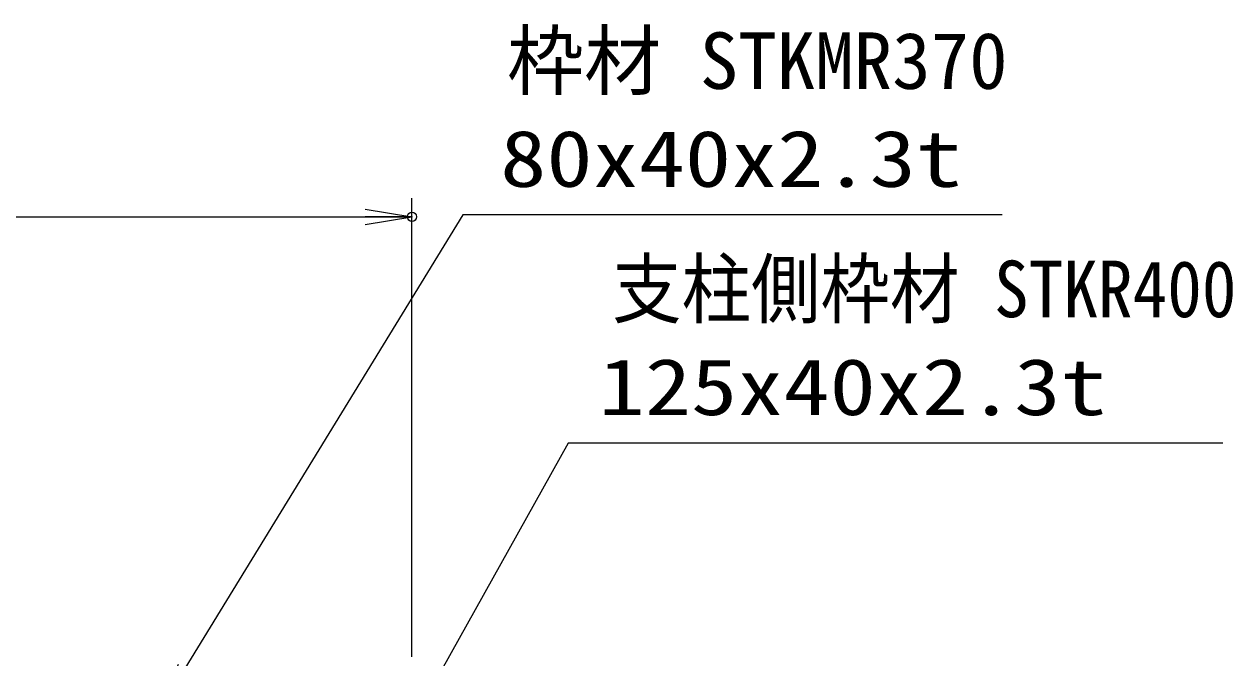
# Model space of a CAD drawing. Units: millimetres at full size; details may follow other scales. Extents: x -5940 to 5940, y -4200 to 4200.
# Drawn here: x -1376 to -82, y 127 to 806 of the extents above; entities that cross this region are included whole.
import ezdxf
from ezdxf.enums import TextEntityAlignment as Align

# ---------------------------------------------------------------- set-up
doc = ezdxf.new("R2010")
doc.units = ezdxf.units.MM
doc.header["$LTSCALE"] = 20
doc.header["$PDMODE"] = 32
doc.header["$PDSIZE"] = 10
doc.layers.add('0-4_寸法線', color=4, linetype='Continuous', lineweight=18)
doc.layers.add('0-5_0', color=7, linetype='Continuous', lineweight=18)
doc.layers.add('0-6_Defpoints', color=7, linetype='Continuous')
doc.styles.add('ＭＳ ゴシック', font='')
doc.styles.get('ＭＳ ゴシック').set_extended_font_data('MS Gothic')

# ---------------------------------------------------------------- blocks, each defined once
blk = doc.blocks.new('S31')
at = {"layer": '0-4_寸法線'}
for points in [[(-1823155.5, 53968406.2), (-1837185.3, 53968406.2), (-1840785.4, 53961937.8), (-1841271.8, 53961064)], [(-1840931.1, 53962018.9), (-1841271.8, 53961064), (-1840639.8, 53961856.7)]]:
    blk.add_lwpolyline(points, dxfattribs=at)
at = {"layer": '0-4_寸法線', "color": 254, "style": 'ＭＳ ゴシック'}
for s, width, p in [('支柱側枠材 STKR400', 0.9, (-1836240.3, 53970745.6)), ('125x40x2.3t', 1.2, (-1836528.3, 53968645.6))]:
    blk.add_text(s, height=1212, dxfattribs=dict(at, width=width)).set_placement(p, align=Align.BOTTOM_LEFT)
blk = doc.blocks.new('_Open')
at = {"layer": '0-5_0'}
blk.add_line((-20, 3.333), (0, 0), dxfattribs=at)
blk.add_lwpolyline([(-20, -3.333), (0, 0), (-20, 0)], dxfattribs=at)
blk = doc.blocks.new('S35')
at = {"layer": '0-4_寸法線'}
for points in [[(-1827886.5, 53973301.2), (-1839439.5, 53973301.2), (-1845394.3, 53963574.1), (-1845916.4, 53962721.2)], [(-1845536.4, 53963661.1), (-1845916.4, 53962721.2), (-1845252.1, 53963487.1)]]:
    blk.add_lwpolyline(points, dxfattribs=at)
at = {"layer": '0-4_寸法線', "color": 254, "style": 'ＭＳ ゴシック'}
blk.add_text('枠材 STKMR370', height=1212, dxfattribs=at).set_placement((-1838494.5, 53975640.5), align=Align.BOTTOM_LEFT)
at = {"layer": '0-4_寸法線', "color": 254, "style": 'ＭＳ ゴシック', "width": 1.2}
blk.add_text('80x40x2.3t', height=1212, dxfattribs=at).set_placement((-1838638.5, 53973540.5), align=Align.BOTTOM_LEFT)

msp = doc.modelspace()

# ---------------------------------------------------------------- linework, layer by layer
at = {"layer": '0-4_寸法線'}
for p, q in [((-961.02, 127.99), (-961.02, 619.93)), ((-1981.02, 599.93), (-961.02, 599.93))]:
    msp.add_line(p, q, dxfattribs=at)
at = {"layer": '0-6_Defpoints'}
msp.add_point((-961.02, 599.93), dxfattribs=at)

# ---------------------------------------------------------------- block references
at = {"layer": '0-4_寸法線'}
for name, p, xscale, yscale in [('S35', (91065.38, -2698063.17), 0.05, 0.05), ('_Open', (-961.02, 599.93), 2.5, 2.5), ('S31', (91065.38, -2698063.17), 0.05, 0.05)]:
    msp.add_blockref(name, p, dxfattribs=dict(at, xscale=xscale, yscale=yscale))

doc.saveas('drawing.dxf')
